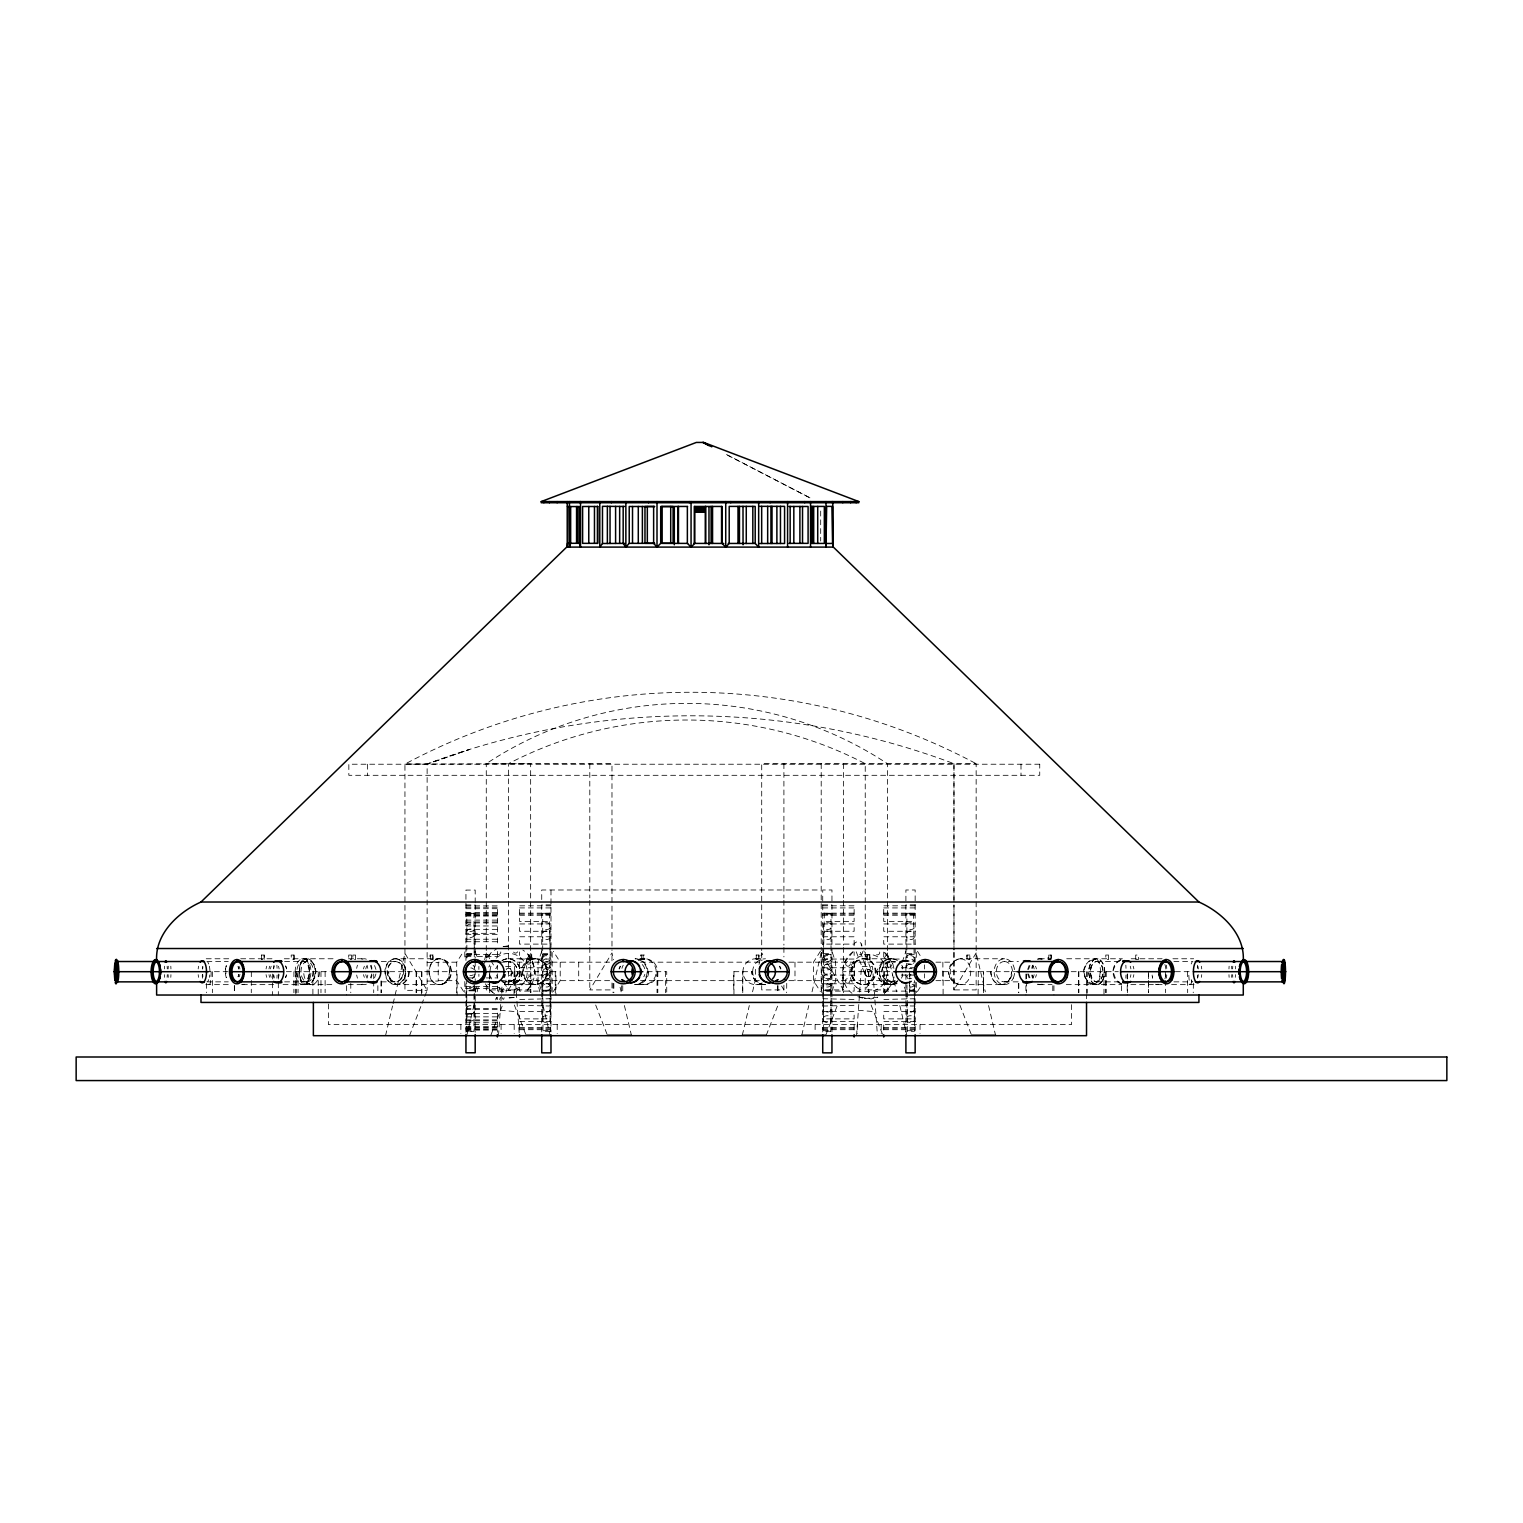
<?xml version="1.0" encoding="UTF-8"?>
<svg xmlns="http://www.w3.org/2000/svg" width="1523" height="1523" viewBox="0 0 1523 1523"><rect width="100%" height="100%" fill="white"/><g stroke="black" fill="none" stroke-linecap="round" stroke-linejoin="round"><path stroke-width="0.75" stroke-dasharray="5 3.75" d="M953.969 763.689L953.969 902.72L953.969 763.689A745.908 745.908 0 0 0 427.125 764.032L404.947 764.108L404.947 990.331L427.125 990.331L427.125 764.108L469.56 749.43L427.125 764.032M1121.385 983.896C1110.191 980.374 1110.305 963.05 1121.385 959.49M854.06 945.745C853.622 940.243 862.037 940.757 861.961 946.03M861.39 945.916L861.18 944.032M1084.909 966.439C1081.121 974.054 1086.889 983.915 1095.361 984.639M1112.97 970.893L1116.035 963.317L1121.48 959.49M498.497 1035.697L502.095 985M856.573 1035.697L861.466 966.61L872.546 966.61L877.438 1035.697M1083.843 970.132L1086.889 963.317M495.794 999.926L496.441 997.527M512.147 973.14L510.643 968.895L506.15 969.256A3.693 3.693 0 0 1 512.109 970.76A3.693 3.693 0 0 1 508.435 975.691L512.147 973.14L505.941 992.254M385.528 1035.697L392.534 1005.961M393.086 1003.676L404.947 953.36L427.125 990.331L422.099 1003.295M466.857 1035.278L473.881 1005.542M477.118 991.816L478.184 987.247M484.657 959.795L486.275 952.941L489.778 958.767M742.291 1035.278L749.316 1005.542M752.552 991.816L755.789 978.09M759.025 964.364L761.709 952.941L764.051 956.825M801.764 1035.278L808.789 1005.542M812.026 991.816L821.202 952.941L843.38 989.912L821.202 989.912L821.202 952.941M1027.701 969.447L1029.072 965.563M238.083 976.852L238.711 974.358A10.166 6.206 -90 0 1 238.121 976.776M371.802 973.939L370.451 977.823M375.953 973.939L374.582 977.823M1028.52 969.447L1029.91 965.563M852.994 951.837C839.44 961.337 838.906 983.116 851.985 993.282M894.096 976.966L892.269 983.534L885.415 992.482M498.249 991.968L500.21 985.952M499.658 999.583L500.382 997.375M501.771 993.11L506.626 978.147M508.32 972.95L508.625 971.998M503.675 999.221L504.151 997.755M475.195 991.435L476.68 987.113M541.731 951.437L538.038 962.174L538.038 980.66L541.731 991.397M831.958 991.397L835.651 980.66L835.651 962.174L831.958 951.437M902.206 962.174L905.899 951.437M286.571 974.72L285.562 977.576L286.629 974.72A11.099 6.758 -90 0 1 285.791 977.328M409.497 1035.697L421.243 1005.447M490.825 1035.278L502.59 1005.028M766.259 1035.278L778.025 1005.028M825.733 1035.278L837.498 1005.028M483.781 963.926L491.148 952.579L496.765 948.715M495.965 998.974L497.012 997.375M530.461 986.162L526.044 991.34C538.704 980.622 536.857 958.805 522.865 950.085M503.789 982.126L508.473 989.912L530.651 952.941L539.827 991.816M611.979 982.963L611.979 989.912L589.801 989.912L611.979 952.941L613.598 959.795M887.414 952.941L887.414 989.912L865.235 989.912L887.414 952.941L896.59 991.816M976.148 952.941L953.969 989.912L976.148 989.912L976.148 952.941L985.324 991.816M844.599 962.403L853.013 951.856M949.533 966.324L956.33 959.909M951.094 964.097L948.391 971.693L949.743 977.081M456.71 992.71L456.71 962.193L463.639 951.304M553.287 991.549L560.217 980.66L560.217 962.174L553.287 951.285M820.402 951.285L813.472 962.174L813.472 980.66L820.402 991.549M917.455 991.549L923.243 982.468M486.808 957.834L491.225 952.656M1086.223 964.192L1088.869 961.299L1095.361 958.767M885.358 992.406L888.632 989.284M540.665 982.906C549.099 978.299 549.099 965.087 540.665 960.499M541.388 982.906C549.822 978.337 549.822 965.049 541.388 960.499M857.963 960.499C849.529 965.049 849.529 978.356 857.963 982.906M857.316 960.499C848.863 965.03 848.863 978.356 857.316 982.906M1089.021 961.299L1095.513 958.767A12.946 4.95 -90 0 1 1099.796 978.166A12.946 4.95 -90 0 1 1091.21 978.166A12.946 4.95 -90 0 1 1095.513 958.767M953.779 961.127L958.043 959.204M442.165 984.201C454.425 981.288 454.425 962.098 442.165 959.204M441.784 984.201C454.044 981.288 454.044 962.098 441.784 959.204A12.946 10.261 -90 0 0 429.239 975.044A12.946 10.261 -90 0 0 446.391 980.85A12.946 10.261 -90 0 0 441.784 959.204M550.127 913.99L542.74 913.99M542.74 953.665L550.127 953.665M830.968 913.99L823.581 913.99M914.295 913.99L906.908 913.99M823.581 953.665L830.968 953.665M830.968 954.35L823.581 954.35L824.362 913.134L830.968 913.305L831.044 962.231A3.846 3.065 0 0 1 823.638 962.231M906.908 953.665L914.295 953.665M914.295 954.35L906.908 954.35M304.314 984.639C319.297 983.706 319.792 959.699 304.524 958.767M304.524 984.639C319.811 983.687 319.316 959.718 304.314 958.767M542.969 990.255L550.355 990.255M550.355 990.845L542.969 990.845M542.969 1030.709L550.355 1030.709M823.353 990.255L830.739 990.255M830.739 990.845L823.353 990.845M914.523 990.845L907.118 990.845M823.353 1030.709L830.739 1030.709M907.118 1030.709L914.523 1030.709M474.205 913.61L466.799 913.61M466.799 953.722L474.205 953.722M473.977 990.826L466.571 990.826M466.571 1031.09L473.977 1031.09M503.199 946.468L509.996 945.935L503.218 946.544M486.275 950.561L486.275 763.689L611.979 763.689L611.979 950.561M976.148 950.561L976.148 763.689L761.709 763.689L761.709 950.561M817.166 889.984L541.731 889.984L541.731 900.893M465.943 904.948L475.195 904.948L475.195 958.005M550.983 904.871L541.731 904.871L541.731 1031.947M822.725 904.871L831.958 904.871L831.958 1031.947M915.152 904.871L905.899 904.871L905.899 1031.947M465.943 905.861L497.374 905.861L497.374 933.332L465.943 933.332M550.983 905.804L519.552 905.804L519.552 921.434L550.983 921.434M822.725 905.804L854.136 905.804L854.136 921.434L822.725 921.434M915.152 905.804L883.721 905.804L883.721 921.434L915.152 921.434M465.943 907.232L497.374 907.232M519.552 907.917L550.983 907.917M822.725 907.917L854.136 907.917M883.721 907.917L915.152 907.917M465.943 908.698L497.374 908.698M465.943 912.734L497.374 912.734M465.943 913.229L497.374 913.229M519.552 913.153L550.983 913.153M822.725 913.153L854.136 913.153M883.721 913.153L915.152 913.153M519.552 914.105L550.983 914.105M822.725 914.105L854.136 914.105M883.721 914.105L915.152 914.105M465.943 914.276L475.195 914.276M465.943 914.6L497.374 914.6M519.552 915.247L550.983 915.247M822.725 915.247L854.136 915.247M883.721 915.247L915.152 915.247M465.943 915.551L497.374 915.551M465.943 916.065L497.374 916.065M465.943 920.101L497.374 920.101M465.943 921.986L497.374 921.986M465.943 922.919L497.374 922.919M550.983 923.947L519.552 923.947L519.552 931.276L550.983 931.276M822.725 923.947L854.136 923.947L854.136 931.276L822.725 931.276M915.152 923.947L883.721 923.947L883.721 931.276L915.152 931.276M465.943 925.965L497.374 925.965M465.943 929.354L497.374 929.354M465.943 934.361L497.374 934.361L497.374 946.259M550.983 936.778L519.552 936.778L519.552 944.108L550.983 944.108M822.725 936.778L854.136 936.778L854.136 944.108L822.725 944.108M915.152 936.778L883.721 936.778L883.721 944.108L915.152 944.108M465.943 939.234L497.374 939.234M465.943 941.728L497.374 941.728M465.943 954.426L497.374 954.426M261.404 955.054L264.202 955.054L264.202 959.452L261.404 959.452M756.055 955.054L759.006 955.054L759.006 959.452L756.055 959.452M1108.63 955.054L1105.755 955.054L1105.888 959.452L1108.63 959.452L1108.516 955.054M465.943 956.368L472.872 956.368M477.403 956.368L497.374 956.368M206.233 958.767L229.25 958.767M240.71 958.767L275.111 958.767M284.287 958.767L335.212 958.767M348.539 958.767L364.321 958.767M395.142 958.767A12.946 10.261 -90 0 1 404.033 978.166A12.946 10.261 -90 0 1 386.271 978.166A12.946 10.261 -90 0 1 395.142 958.767L439.519 958.767A12.946 10.261 -90 0 1 448.409 978.166A12.946 10.261 -90 0 1 430.628 978.166A12.946 10.261 -90 0 1 439.519 958.767M508.016 958.767L535.392 958.767M644.743 958.767L635.091 958.767A12.946 12.831 -90 0 1 647.903 971.693A12.946 12.831 -90 0 1 635.091 984.639L644.743 984.639M755.732 958.767L763.575 958.767M863.274 958.767L891.431 958.767M960.499 958.767A12.946 10.261 -90 0 1 969.389 978.166A12.946 10.261 -90 0 1 951.608 978.166A12.946 10.261 -90 0 1 960.499 958.767L1004.59 958.767M1039.333 958.767L1051.27 958.767M1066.709 958.767L1122.394 958.767M1131.17 958.767L1162.106 958.767M1172.938 958.767L1193.67 958.767M550.983 959.052L519.552 959.052L519.552 951.97M822.725 959.052L854.136 959.052L854.136 951.97M899.255 959.052L883.721 959.052L883.721 951.97M1051.003 959.452L1048.091 959.452L1048.091 955.054L1051.555 955.054L1051.555 958.767M1135.682 959.452L1138.5 959.452L1138.5 955.054L1135.682 955.054L1135.758 959.452M206.881 961.527L228.26 961.527M284.611 961.527L307.189 961.527A10.166 6.206 -90 0 1 312.577 976.776A10.166 6.206 -90 0 1 301.821 976.776A10.166 6.206 -90 0 1 307.189 961.527M381.264 961.527L395.618 961.527A10.166 8.072 -90 0 1 402.605 976.776A10.166 8.072 -90 0 1 388.651 976.776A10.166 8.072 -90 0 1 395.618 961.527M503.39 961.527L508.149 961.527M891.107 961.527L895.581 961.527M1004.38 961.527A10.166 8.072 -90 0 1 1011.367 976.776A10.166 8.072 -90 0 1 997.394 976.776A10.166 8.072 -90 0 1 1004.38 961.527L1018.449 961.527M1096.693 961.527L1120.376 961.527M1173.89 961.527L1192.871 961.527M456.71 962.193L438.224 962.193L438.224 981.079L427.125 981.079M499.601 962.174L611.979 962.174L611.979 952.941M640.498 962.174L760.472 962.174M788.914 962.174L895.277 962.174M935.941 962.174L953.969 962.174M427.125 962.593L438.224 962.593M505.617 966.61L514.488 966.61L519.381 1035.697M519.552 967.752L550.983 967.752M822.725 967.752L854.136 967.752M883.721 967.752L892.592 967.752M901.464 967.752L915.152 967.752M205.643 971.693L227.708 971.693M286.381 971.693L330.148 971.693M380.959 971.693L457.109 971.693L457.109 995.033M507.349 971.693L555.933 971.693L555.933 995.033M647.161 971.693L666.731 971.693L666.731 995.033M755.732 984.639L765.479 984.639A12.946 12.831 -90 0 1 752.648 971.693L733.743 971.693L733.743 992.71M898.57 971.693L842.809 971.693L842.809 995.033M942.908 971.693L1018.811 971.693M1071.202 971.693L1118.301 971.693M1175.375 971.693L1194.337 971.693M519.552 975.082L550.983 975.082M822.725 975.082L854.136 975.082M883.721 975.082L892.592 975.082M901.464 975.082L915.152 975.082M468.265 977.918L475.195 977.918M486.275 977.918L497.374 977.918M438.224 980.66L456.71 980.66L463.639 991.53M499.601 980.66L611.979 980.66M640.498 980.66L760.472 980.66M788.914 980.66L895.277 980.66M935.941 980.66L953.969 980.66M206.881 981.859L228.26 981.859M284.611 981.859L307.189 981.859M381.264 981.859L395.618 981.859M503.39 981.859L508.149 981.859M891.107 981.859L895.581 981.859M1004.38 981.859L1018.449 981.859M1096.693 981.859L1120.376 981.859M1173.89 981.859L1192.871 981.859M550.983 983.782L519.552 983.782L519.552 991.111L550.983 991.111M822.725 983.782L854.136 983.782L854.136 991.111L822.725 991.111M883.721 983.782L897.028 983.782M205.776 984.639L230.677 984.639M242.404 984.639L273.702 984.639M283.05 984.639L334.946 984.639M348.272 984.639L364.321 984.639M395.142 984.639L439.519 984.639M508.016 984.639L535.392 984.639M863.274 984.639L891.431 984.639M960.499 984.639L1004.59 984.639M1039.333 984.639L1052.05 984.639M1066.29 984.639L1121.518 984.639M1130.866 984.639L1162.201 984.639M1171.587 984.639L1194.146 984.639M465.943 986.466L497.374 986.466M465.943 988.408L497.374 988.408M530.651 989.912L486.275 989.912L486.275 985.286M783.907 985.191L783.907 989.912L761.709 989.912L761.709 985.286M883.721 991.111L915.152 991.111M550.983 998.726L519.552 999.45M822.725 998.726L854.136 999.45M915.152 998.726L883.721 999.45M550.983 1006.056L519.552 1005.313M822.725 1006.056L854.136 1005.313M915.152 1006.056L883.721 1005.313M465.943 1008.473L497.374 1008.473L497.374 1005.104M465.943 1009.502L497.374 1009.502L497.374 1032.232M550.983 1011.558L519.552 1011.558L519.552 1018.887L550.983 1018.887M822.725 1011.558L854.136 1011.558L854.136 1018.887L822.725 1018.887M915.152 1011.558L883.721 1011.558L883.721 1018.887L915.152 1018.887M465.943 1013.48L497.374 1013.48M465.943 1016.869L497.374 1016.869M465.943 1019.915L497.374 1019.915M465.943 1020.848L497.374 1020.848M550.983 1021.4L519.552 1021.4L519.552 1031.947M822.725 1021.4L854.136 1021.4L854.136 1031.947M915.152 1021.4L883.721 1021.4L883.721 1031.947M465.943 1022.733L497.374 1022.733M465.943 1026.769L497.374 1026.769M465.943 1027.283L497.374 1027.283M519.552 1027.587L550.983 1027.587M822.725 1027.587L854.136 1027.587M883.721 1027.587L915.152 1027.587M465.943 1028.234L497.374 1028.234M465.943 1028.558L475.195 1028.558M519.552 1028.729L550.983 1028.729M822.725 1028.729L854.136 1028.729M883.721 1028.729L915.152 1028.729M465.943 1029.605L497.374 1029.605M519.552 1029.7L550.983 1029.7M822.725 1029.7L854.136 1029.7M883.721 1029.7L915.152 1029.7M465.943 1030.1L497.374 1030.1M864.36 998.65L877.743 997.222L871.156 998.917L857.792 996.823M858.363 1010.282L875.744 1011.805M500.306 1010.282L517.687 1011.805M473.977 990.502L466.571 990.502L466.571 1031.414L473.977 1031.414L474.091 981.269M466.799 954.14L474.205 954.14L473.881 913.115L466.799 913.172L466.876 958.024M914.523 990.255L907.118 990.255L907.441 1031.357L914.523 1031.28L914.39 980.545M1095.513 984.639C1089.135 983.915 1083.729 978.185 1083.9 971.693M857.868 996.689L864.36 998.612M542.74 954.35L550.127 954.35L549.346 913.134L542.74 913.305L542.664 982.221A3.846 3.808 0 0 0 550.07 982.221L550.05 924.423A3.846 2.38 0 0 0 546.357 922.71A3.846 2.38 0 0 0 542.664 924.423M956.12 983.496L958.043 984.201M727.747 455.339L810.921 498.364M726.528 454.482L810.826 498.288M1121.48 983.896L1116.035 980.07L1113.027 971.693M953.779 982.259L956.33 983.496M485.361 983.858L489.226 989.474L494.48 993.777M489.226 989.474L492.671 992.425M950.885 979.308L953.988 982.259M884.787 952.617L892.745 963.545M884.692 952.732L889.356 957.643M951.989 980.336L949.533 977.081M527.929 954.616L534.078 966.591L534.573 973.349M502.247 997.66L503.104 999.355M917.455 951.285L920.92 956.73M781.566 986.009L783.907 989.912M490.958 960.708L495.622 968.495M871.822 971.617C858.306 961.603 868.529 988.122 871.822 971.617L863.846 950.904M1029.91 977.823L1028.52 973.939M374.582 965.563L375.953 969.447M370.451 965.563L371.802 969.447M1029.072 977.823L1027.701 973.939M959.852 1005.028L971.598 1035.278M871.118 1005.028L882.883 1035.278M595.683 1005.028L607.449 1035.278M514.336 1005.028L526.101 1035.278M860.381 952.237L868.377 972.95M856.25 951.78L864.931 974.282M285.601 965.829L286.629 968.666M475.195 951.532L478.146 960.061M904.434 987.094L905.899 991.397M238.083 966.553L238.711 969.028A10.166 6.206 -90 0 0 238.121 966.61M892.725 963.545L894.325 970.17M988.56 1005.542L995.566 1035.278M899.826 1005.542L906.851 1035.278M620.07 987.247L621.156 991.816M624.392 1005.542L631.417 1035.278M543.064 1005.542L550.07 1035.278M948.601 971.693L948.886 974.473M1193.404 983.363L1193.232 992.71M1187.54 971.693L1187.673 992.71M1165.342 971.693L1165.476 992.71M1148.494 971.693L1148.494 992.71L1148.437 974.035M1127.439 974.035L1127.439 978.699M1127.439 981.04L1127.439 992.71M1127.21 974.035L1127.21 983.363M1127.21 985.705L1127.21 995.033M1121.575 985.705L1121.651 992.71M1106.155 971.693L1106.155 992.71M1105.717 971.693L1105.717 992.71M1103.985 971.693L1103.985 995.033M1087.022 971.693L1087.022 992.71M1086.908 971.693L1086.908 995.033M1086.527 995.033L1086.527 998.726M1078.836 971.693L1078.836 992.71M1078.665 971.693L1078.665 992.71M1071.545 1004.647L1071.545 1024.617L328.378 1024.617L328.378 1002.439M1053.935 985.705L1053.935 995.033M1052.793 985.705L1052.793 992.71M1050.851 955.054L1050.851 959.452M1048.795 955.054L1048.795 959.452M1026.445 974.035L1026.445 978.699M1026.445 981.04L1026.445 992.71M1025.893 974.035L1025.893 983.363M1025.893 985.705L1025.893 995.033M1021 764.222L1021 775.302M1018.811 983.363L1018.811 992.71M1018.601 983.363L1018.601 992.71M978.299 971.693L978.09 995.033M967.067 955.054L967.067 959.452M943.099 971.693L943.099 995.033M942.87 962.174L942.87 980.66M924.385 964.878L924.385 969.028M924.385 973.806L924.385 977.956M920.025 1024.617L920.025 1033.489M916.294 952.408L916.294 960.442M916.294 982.392L916.294 992.615M915.152 962.06L915.152 889.984L905.899 889.984L905.899 900.893M915.152 981.992L915.152 1031.947M914.219 962.231L913.514 913.134L906.908 913.305L906.832 957.815A3.846 3.065 0 0 1 914.219 957.815M909.821 974.035L909.821 983.363M909.821 985.705L909.821 992.71M909.421 971.693L909.421 978.699M909.421 981.04L909.421 992.71M907.004 984.905L906.832 1020.829A3.846 2.361 0 0 0 910.526 1022.523A3.846 2.361 0 0 0 914.219 1020.829L914.219 985.286A3.846 2.361 0 0 0 913.438 984.41M906.623 963.317L906.623 967.162A3.846 3.827 0 0 0 908.013 969.161M902.206 966.8L902.206 969.028M902.206 973.806L902.206 976.034M887.414 950.561L887.414 763.689A363.673 363.673 0 0 0 486.275 763.689M884.463 971.693L884.463 995.033M883.721 962.174L883.74 992.71M881.17 1024.617L881.17 1033.489M869.557 955.054L869.557 959.452M868.795 971.693L868.795 992.71M868.491 971.693L868.491 992.71M867.425 955.054L867.425 959.452M865.235 902.72L865.235 763.689A386.157 386.157 0 0 0 508.473 763.689L508.473 989.912M865.235 905.081L865.235 949.838M865.235 952.199L865.235 989.912M857.278 1024.617L857.278 1033.489M854.46 962.174L854.46 980.66M854.136 962.174L854.136 980.66M843.38 763.689L843.38 897.999M843.38 900.36L843.38 945.136M843.38 947.496L843.437 992.71M831.958 900.893L831.958 889.984L822.725 889.984L822.725 1031.947M821.563 952.408L821.563 992.615M821.202 763.689L821.202 950.561M820.688 511.062L820.688 541.084M815.11 1024.617L815.11 1031.261M794.987 962.174L794.987 980.66M786.744 983.363L786.63 992.71M783.907 763.689L783.907 897.999M783.907 900.36L783.907 945.136M783.907 947.496L783.907 956.92M777.929 985.705L777.929 992.71M777.701 985.705L777.701 992.71M761.709 952.941L761.709 959.871M758.797 955.054L758.797 959.452M756.265 955.054L756.265 959.452M733.953 971.693L733.953 995.033M665.38 971.693L665.38 992.71M657.803 971.693L657.803 992.71M657.041 971.693L657.041 992.71M643.144 955.054L643.144 959.452M641.659 955.054L641.659 959.452M622.755 985.705L622.755 992.71M621.365 985.705L621.365 992.71M613.845 983.363L613.845 992.71M613.027 983.363L613.027 992.71M589.801 763.689L589.801 897.999M589.801 900.36L589.801 945.136M589.801 947.496L589.801 989.912M578.702 962.174L578.702 980.66M557.19 1024.617L557.19 1033.489M555.267 971.693L555.267 992.71M552.145 952.408L552.145 992.615M550.983 889.984L550.983 1031.947M531.337 955.054L531.337 959.452M530.785 971.693L530.785 992.71L530.651 952.941M530.651 950.561L530.651 763.689L404.947 764.108A605.183 605.183 0 0 1 976.148 763.689M529.204 955.054L529.204 959.452M519.552 962.174L519.552 980.66M514.85 971.693L514.85 992.71M514.051 971.693L514.051 995.033M514.184 1024.617L514.184 1033.489M501.086 1024.617L501.086 1033.489M497.374 951.437L497.374 957.796M497.374 966.439L497.374 969.428M497.374 973.806L497.374 976.605M497.374 985.971L497.374 992.273M497.374 997.546L497.374 999.602M489.702 971.693L489.702 978.699M489.702 981.04L489.702 992.71M489.454 974.035L489.454 983.363M489.454 985.705L489.454 992.71M486.275 952.941L486.275 959.871M478.888 966.439L478.888 969.428M478.888 974.206L478.888 976.395M475.195 902.815L475.195 890.079L465.943 890.079L465.943 960.423M475.195 961.26L475.195 1032.232M474.262 956.768L474.262 925.984A3.846 2.513 0 0 0 470.569 924.175A3.846 2.513 0 0 0 466.876 925.984M474.472 966.039L474.472 969.732M474.262 974.035L474.262 977.728M474.262 984.639L474.262 1019.211A3.846 2.494 0 0 1 470.569 1021A3.846 2.494 0 0 1 466.876 1019.211L466.704 981.269M465.943 983.706L465.943 1032.232M464.801 951.932L464.801 959.585M464.801 981.516L464.801 992.349M460.879 1024.617L460.879 1033.489M432.741 955.054L432.741 959.452M430.4 955.054L430.4 959.452M421.909 971.693L421.909 992.71M421.566 971.693L421.566 995.033M416.598 971.693L416.598 992.71M416.103 971.693L416.103 992.71M381.397 981.04L381.397 992.71M380.959 981.04L380.959 992.71M377.856 985.705L377.856 995.033M373.706 974.035L373.706 978.699M373.706 981.04L373.706 992.71M367.576 764.222L367.576 775.302M350.785 983.363L350.785 992.71M346.635 985.705L346.635 995.033M325.122 971.693L325.122 992.71M320.972 971.693L320.972 992.71M318.231 971.788L318.231 995.033M312.9 971.693L312.9 995.033M298.051 971.693L298.051 992.71M296.128 971.693L296.128 992.71M295.843 971.693L295.843 995.033M293.939 955.054L293.939 959.452M293.901 971.693L293.901 992.71M278.328 974.035L278.328 995.033M272.541 974.035L272.541 995.033M264.145 955.054L264.145 959.452M261.442 955.054L261.442 959.452M251.333 971.693L251.276 992.71M234.523 985.705L234.523 992.71M234.352 985.705L234.352 992.71M212.363 971.693L212.363 992.71M206.5 983.363L206.576 992.71M619.023 968.914A11.099 11.004 -90 0 1 620.128 966.229M364.397 977.328A11.099 8.795 -90 0 1 363.521 974.644M363.521 968.914A11.099 8.795 -90 0 1 364.397 966.229M198.599 977.328A11.099 4.245 -90 0 1 198.18 974.644M198.18 968.914A11.099 4.245 -90 0 1 198.599 966.229M167.13 966.229A11.099 1.447 -90 0 1 167.283 968.914M167.283 974.644A11.099 1.447 -90 0 1 167.13 977.328M164.617 977.328A11.099 1.447 -90 0 1 164.484 974.644M164.484 968.914A11.099 1.447 -90 0 1 164.617 966.229M278.442 966.229A11.099 6.758 -90 0 1 279.109 968.914M279.109 974.644A11.099 6.758 -90 0 1 278.442 977.328M266.734 977.328A11.099 6.758 -90 0 1 266.068 974.644M266.068 968.914A11.099 6.758 -90 0 1 266.734 966.229M779.795 966.229A11.099 11.004 -90 0 1 780.899 968.914M1035.507 966.229A11.099 8.795 -90 0 1 1036.382 968.914M1036.382 974.644A11.099 8.795 -90 0 1 1035.507 977.328M1133.169 966.229A11.099 6.758 -90 0 1 1133.854 968.914M1133.854 974.644A11.099 6.758 -90 0 1 1133.169 977.328M1201.304 966.229A11.099 4.245 -90 0 1 1201.742 968.914M1201.742 974.644A11.099 4.245 -90 0 1 1201.304 977.328M1235.286 966.229A11.099 1.447 -90 0 1 1235.439 968.914M1235.439 974.644A11.099 1.447 -90 0 1 1235.286 977.328M1232.773 977.328A11.099 1.447 -90 0 1 1232.64 974.644M1232.64 968.914A11.099 1.447 -90 0 1 1232.773 966.229M271.17 977.328A11.099 6.758 -90 0 1 270.504 974.644M270.504 968.914A11.099 6.758 -90 0 1 271.17 966.229M207.813 962.174A11.099 4.245 -90 0 1 208.689 963.945M209.374 966.229A11.099 4.245 -90 0 1 209.374 977.328M208.689 979.632A11.099 4.245 -90 0 1 207.813 981.383M269.666 977.328A11.099 6.758 -90 0 1 269 974.644M269 968.914A11.099 6.758 -90 0 1 269.666 966.229M366.662 977.328A11.099 8.795 -90 0 1 365.767 974.644M365.767 968.914A11.099 8.795 -90 0 1 366.662 966.229M619.499 968.914A11.099 11.004 -90 0 1 620.603 966.229M779.3 966.229A11.099 11.004 -90 0 1 780.404 968.914M1033.26 966.229A11.099 8.795 -90 0 1 1034.136 968.914M1034.136 974.644A11.099 8.795 -90 0 1 1033.26 977.328M1130.237 966.229A11.099 6.758 -90 0 1 1130.904 968.914M1130.904 974.644A11.099 6.758 -90 0 1 1130.237 977.328M1197.897 966.229A11.099 4.245 -90 0 1 1198.315 968.914M1198.315 974.644A11.099 4.245 -90 0 1 1197.897 977.328M1192.09 981.383A11.099 4.245 -90 0 1 1191.214 979.632M1191.214 963.945A11.099 4.245 -90 0 1 1192.09 962.174M1231.612 966.229A11.099 1.447 -90 0 1 1231.764 968.914M1231.764 974.644A11.099 1.447 -90 0 1 1231.612 977.328M1229.118 977.328A11.099 1.447 -90 0 1 1228.966 974.644M1228.966 968.914A11.099 1.447 -90 0 1 1229.118 966.229M285.791 966.229A11.099 6.758 -90 0 1 286.476 968.914M274.102 977.328A11.099 6.758 -90 0 1 273.436 974.644M273.436 968.914A11.099 6.758 -90 0 1 274.102 966.229M170.804 966.229A11.099 1.447 -90 0 1 170.938 968.914M170.938 974.644A11.099 1.447 -90 0 1 170.804 977.328M168.292 977.328A11.099 1.447 -90 0 1 168.139 974.644M168.139 968.914A11.099 1.447 -90 0 1 168.292 966.229M502.171 960.499A12.946 11.975 -90 0 1 520.143 971.693A12.946 11.975 -90 0 1 502.171 982.906M497.774 978.166A12.946 11.975 -90 0 1 496.574 975.044M522.237 971.693A12.946 11.975 -90 0 1 514.831 983.649A12.946 11.975 -90 0 1 501.771 980.85M505.712 961.889A10.166 9.405 -90 0 1 517.553 971.693A10.166 9.405 -90 0 1 505.712 981.516M409.268 971.693A12.946 10.261 -90 0 1 399.007 984.639A12.946 10.261 -90 0 1 388.727 971.693M371.155 965.22A12.946 7.901 -90 0 1 371.936 968.342M371.936 975.044A12.946 7.901 -90 0 1 371.155 978.166M366.358 984.201A12.946 7.901 -90 0 1 362.265 984.201A12.946 7.901 -90 0 1 358.133 984.201M357.486 978.166A12.946 7.901 -90 0 1 356.687 975.044M356.687 968.342A12.946 7.901 -90 0 1 357.486 965.22M366.358 959.204A12.946 7.901 -90 0 0 362.265 959.204A12.946 7.901 -90 0 0 358.133 959.204M319.487 971.693A12.946 7.901 -90 0 1 311.587 984.639A12.946 7.901 -90 0 1 303.686 971.693M244.118 984.201A12.946 4.95 -90 0 1 241.567 984.201M276.9 965.22A12.946 1.694 -90 0 1 277.072 968.342M277.072 975.044A12.946 1.694 -90 0 1 276.9 978.166M273.988 978.166A12.946 1.694 -90 0 1 273.816 975.044M273.816 968.342A12.946 1.694 -90 0 1 273.988 965.22M211.145 971.693A12.946 1.713 -90 0 1 210.079 983.649A12.946 1.713 -90 0 1 208.213 980.85M202.445 978.166A12.946 1.713 -90 0 1 202.273 975.044M239.282 966.61A10.166 6.206 -90 0 1 239.911 969.066M239.911 974.32A10.166 6.206 -90 0 1 239.282 976.776M367.005 965.22A12.946 7.901 -90 0 1 367.785 968.342M367.785 975.044A12.946 7.901 -90 0 1 367.005 978.166M408.792 971.693A12.946 10.261 -90 0 1 398.531 984.639A12.946 10.261 -90 0 1 388.289 971.693M502 960.499A12.946 12.032 -90 0 1 520.028 971.693A12.946 12.032 -90 0 1 502 982.906M496.384 968.342A12.946 12.032 -90 0 1 497.602 965.22M522.084 971.693A12.946 12.032 -90 0 1 501.562 980.85M505.56 961.889A10.166 9.443 -90 0 1 517.458 971.693A10.166 9.443 -90 0 1 505.56 981.516M640.041 959.204A12.946 12.831 -90 0 1 656.204 971.693A12.946 12.831 -90 0 1 640.041 984.201M637.661 959.204A12.946 12.831 -90 0 1 634.33 984.639M621.936 968.342A12.946 12.831 -90 0 1 623.212 965.22M762.128 982.906A12.946 12.831 -90 0 1 742.9 971.693A12.946 12.831 -90 0 1 762.128 960.499M764.755 984.639A12.946 12.831 -90 0 1 751.924 971.693M752.648 971.693A12.946 12.831 -90 0 1 765.479 958.767M755.655 974.32A10.166 10.071 -90 0 1 755.655 969.066M897.066 982.906A12.946 11.937 -90 0 1 879.152 971.693A12.946 11.937 -90 0 1 897.066 960.499M902.625 975.044A12.946 11.937 -90 0 1 901.445 978.166M897.39 980.85A12.946 11.937 -90 0 1 884.387 983.649A12.946 11.937 -90 0 1 877.02 971.693M893.525 981.516A10.166 9.385 -90 0 1 881.722 971.693A10.166 9.385 -90 0 1 893.525 961.889M990.94 971.693A12.946 10.261 -90 0 0 1001.22 984.639A12.946 10.261 -90 0 0 1011.481 971.693A12.946 10.261 -90 0 1 1001.011 984.639A12.946 10.261 -90 0 1 990.75 971.693M1037.315 959.204A12.946 7.843 -90 0 1 1041.37 959.204M1041.37 984.201A12.946 7.843 -90 0 1 1037.315 984.201M1032.556 978.166A12.946 7.843 -90 0 1 1031.775 975.044M1031.775 968.342A12.946 7.843 -90 0 1 1032.556 965.22M1100.12 971.693A12.946 7.843 -90 0 1 1092.277 984.639A12.946 7.843 -90 0 1 1084.433 971.693M1155.614 984.201A12.946 4.931 -90 0 0 1158.165 984.201A12.946 4.95 -90 0 1 1155.71 984.201M1166.294 965.22A12.946 4.931 -90 0 1 1166.789 968.342M1166.789 975.044A12.946 4.931 -90 0 1 1166.294 978.166M1164.867 964.516A10.166 3.884 -90 0 1 1165.876 969.066M1165.876 974.32A10.166 3.884 -90 0 1 1164.867 978.889M1125.84 965.22A12.946 1.618 -90 0 1 1125.992 968.342M1125.992 975.044A12.946 1.618 -90 0 1 1125.84 978.166M1191.69 980.85A12.946 1.713 -90 0 1 1189.825 983.649A12.946 1.713 -90 0 1 1188.759 971.693M1197.459 965.22A12.946 1.713 -90 0 1 1197.63 968.342M1197.63 975.044A12.946 1.713 -90 0 1 1197.459 978.166M1042.265 984.201A12.946 8.015 -90 0 1 1038.115 984.201M1033.241 978.166A12.946 8.015 -90 0 1 1032.442 975.044M1032.442 968.342A12.946 8.015 -90 0 1 1033.241 965.22M1038.115 959.204A12.946 8.015 -90 0 1 1042.265 959.204M894.515 984.201A12.946 11.956 -90 0 1 879.571 970.018A12.946 11.956 -90 0 1 897.409 960.499M901.787 965.22A12.946 11.956 -90 0 1 902.987 968.342M897.77 980.85A12.946 11.956 -90 0 1 884.73 983.649A12.946 11.956 -90 0 1 877.343 971.693M893.849 981.516A10.166 9.405 -90 0 1 882.026 971.693A10.166 9.405 -90 0 1 893.849 961.889M764.641 984.639A12.946 12.831 -90 0 1 751.81 971.693M638.327 960.499A12.946 12.831 -90 0 1 657.46 970.018A12.946 12.831 -90 0 1 641.43 984.201M648.646 971.693A12.946 12.831 -90 0 1 635.833 984.639M642.211 964.516A10.166 10.071 -90 0 1 644.819 969.066M644.819 974.32A10.166 10.071 -90 0 1 643.81 976.776M857.754 991.663A2.304 2.304 0 0 1 861.009 991.759M862.589 951.589A2.304 2.304 0 0 1 860.59 954.426A2.304 2.304 0 0 1 858.039 952.084M879.666 952.008A2.304 2.304 0 0 1 877.362 954.864A2.304 2.304 0 0 1 875.211 951.894M875.306 991.74A2.304 2.304 0 0 1 877.61 991.778M823.638 1017.421A3.846 2.361 0 0 1 827.332 1015.727A3.846 2.361 0 0 1 831.044 1017.421M831.044 988.694A3.846 2.361 0 0 1 827.332 990.388A3.846 2.361 0 0 1 823.638 988.694M823.467 1005.58A3.846 3.027 0 0 1 823.791 1004.971M830.549 1004.971A3.846 3.027 0 0 1 830.873 1005.58M830.873 1009.939A3.846 3.027 0 0 1 823.467 1009.939M830.873 984.905A3.846 3.027 0 0 1 823.467 984.905M831.044 959.814A3.846 2.38 0 0 1 827.332 961.527A3.846 2.38 0 0 1 823.638 959.814M823.638 956.368A3.846 2.38 0 0 1 827.332 954.654A3.846 2.38 0 0 1 831.044 956.368M831.044 924.423A3.846 2.38 0 0 0 827.332 922.71A3.846 2.38 0 0 0 823.638 924.423L823.638 982.221A3.846 3.808 0 0 0 831.044 982.221L831.044 971.274A3.846 3.808 0 0 0 823.638 971.274M831.044 927.85A3.846 2.38 0 0 1 827.332 929.563A3.846 2.38 0 0 1 823.638 927.85M823.638 957.815A3.846 3.065 0 0 1 831.044 957.815M831.044 937.521A3.846 3.065 0 0 1 823.638 937.521M823.638 933.123A3.846 3.065 0 0 1 831.044 933.123M823.638 976.738A3.846 3.808 0 0 1 831.044 976.738M831.044 976.776A3.846 3.808 0 0 1 823.638 976.776M823.848 961.66A3.846 3.827 0 0 1 831.234 961.66L831.234 972.131A3.846 3.827 0 0 1 823.848 972.131M831.234 967.162A3.846 3.827 0 0 1 823.848 967.162M823.848 966.61A3.846 3.827 0 0 1 831.234 966.61M906.832 1017.421A3.846 2.361 0 0 1 910.526 1015.727A3.846 2.361 0 0 1 914.219 1017.421M914.219 988.694A3.846 2.361 0 0 1 910.526 990.388A3.846 2.361 0 0 1 906.832 988.694M907.004 1005.58A3.846 3.027 0 0 1 907.308 1004.971M914.086 1004.971A3.846 3.027 0 0 1 914.39 1005.58M914.39 1009.939A3.846 3.027 0 0 1 907.004 1009.939M914.39 984.905A3.846 3.027 0 0 1 907.784 986.047M909.098 978.623A3.846 3.027 0 0 1 911.516 978.413M906.832 956.368A3.846 2.38 0 0 1 910.526 954.654A3.846 2.38 0 0 1 914.219 956.368M914.219 959.814A3.846 2.38 0 0 1 912.125 961.299M906.832 924.423A3.846 2.38 0 0 1 910.526 922.71A3.846 2.38 0 0 1 914.219 924.423M914.219 927.85A3.846 2.38 0 0 1 910.526 929.563A3.846 2.38 0 0 1 906.832 927.85M913.914 962.841A3.846 3.065 0 0 1 913.438 963.374M912.125 964.154A3.846 3.065 0 0 1 907.613 963.374M914.219 937.521A3.846 3.065 0 0 1 906.832 937.521M906.832 933.123A3.846 3.065 0 0 1 914.219 933.123M906.832 976.738A3.846 3.808 0 0 1 908.222 974.739M914.219 982.221A3.846 3.808 0 0 1 913.914 982.982M912.848 984.22A3.846 3.808 0 0 1 912.125 984.62M908.926 968.875A3.846 3.808 0 0 1 912.125 968.875M908.222 978.756A3.846 3.808 0 0 1 906.832 976.776M911.915 959.262A3.846 3.827 0 0 1 914.009 961.66M911.135 974.777A3.846 3.827 0 0 1 909.498 974.777M906.623 966.61A3.846 3.827 0 0 1 911.915 964.211M466.876 1015.613A3.846 2.494 0 0 1 470.569 1013.823A3.846 2.494 0 0 1 474.262 1015.613M474.262 988.237A3.846 2.494 0 0 1 470.569 990.026A3.846 2.494 0 0 1 466.876 988.237M466.704 1007.75A3.846 2.932 0 0 1 474.091 1007.75M474.091 1011.957A3.846 2.932 0 0 1 466.704 1011.957M473.786 986.066A3.846 2.932 0 0 1 467.009 986.066M466.876 956.768A3.846 2.513 0 0 1 469.75 955.016A3.846 2.513 0 0 1 473.482 955.816M474.262 929.601A3.846 2.513 0 0 1 470.569 931.41A3.846 2.513 0 0 1 466.876 929.601M466.876 957.244A3.846 2.951 0 0 1 472.872 955.702M474.262 935.35A3.846 2.951 0 0 1 466.876 935.35M466.876 931.086A3.846 2.951 0 0 1 474.262 931.086M473.082 974.853A3.846 3.846 0 0 1 469.96 975.539M470.778 967.943A3.846 3.846 0 0 1 473.691 969.275M474.262 975.938A3.846 3.827 0 0 1 472.168 978.356M473.082 965.335A3.846 3.846 0 0 1 474.472 967.333M496.174 958.157A18.619 18.619 0 0 1 522.103 959.147A18.619 18.619 0 0 1 521.856 985.076A18.619 18.619 0 0 1 495.927 985.609M491.377 978.965A18.619 18.619 0 0 1 490.425 975.862M490.044 971.027A18.619 18.619 0 0 1 490.92 966.248M516.449 992.063A2.304 2.304 0 0 1 518.582 989.569A2.304 2.304 0 0 1 521.056 991.701M499.982 991.72A2.304 2.304 0 0 1 503.637 991.911M489.53 984.296A2.304 2.304 0 0 1 487.76 984.201M489.721 964.916A2.304 2.304 0 0 1 488.712 967.01M500.8 951.932A2.304 2.304 0 0 1 498.383 954.426A2.304 2.304 0 0 1 496.231 951.704M517.611 951.78A2.304 2.304 0 0 1 513.613 952.084M542.664 1017.421A3.846 2.361 0 0 1 546.357 1015.727A3.846 2.361 0 0 1 550.05 1017.421M550.05 988.694A3.846 2.361 0 0 1 546.357 990.388A3.846 2.361 0 0 1 542.664 988.694M542.835 1005.58A3.846 3.027 0 0 1 543.159 1004.971M549.917 1004.971A3.846 3.027 0 0 1 550.222 1005.58M550.222 1009.939A3.846 3.027 0 0 1 542.835 1009.939M550.222 984.905A3.846 3.027 0 0 1 542.835 984.905M550.05 959.814A3.846 2.38 0 0 1 546.357 961.527A3.846 2.38 0 0 1 542.664 959.814M542.664 956.368A3.846 2.38 0 0 1 546.357 954.654A3.846 2.38 0 0 1 550.05 956.368M550.05 927.85A3.846 2.38 0 0 1 546.357 929.563A3.846 2.38 0 0 1 542.664 927.85M542.664 957.815A3.846 3.065 0 0 1 550.05 957.815M550.05 962.231A3.846 3.065 0 0 1 542.664 962.231M550.05 937.521A3.846 3.065 0 0 1 542.664 937.521M542.664 933.123A3.846 3.065 0 0 1 550.05 933.123M542.664 976.738A3.846 3.808 0 0 1 550.07 976.738M542.664 971.274A3.846 3.808 0 0 1 550.07 971.274M550.07 976.776A3.846 3.808 0 0 1 542.664 976.776M542.455 961.66A3.846 3.827 0 0 1 549.86 961.66M549.86 967.162A3.846 3.827 0 0 1 542.455 967.162M549.86 972.131A3.846 3.827 0 0 1 542.455 972.131M542.455 966.61A3.846 3.827 0 0 1 549.86 966.61M953.969 952.199L953.969 989.912L953.969 952.199M953.969 905.081L953.969 949.838L953.969 905.081M225.556 968.59L226.299 977.709A12.146 7.406 -90 0 1 226.337 965.62L225.556 968.59M550.355 1031.28L542.969 1031.28L542.835 980.545A3.846 3.027 0 0 1 550.222 980.545L550.355 1031.28M830.739 1031.28L823.353 1031.28L823.467 980.545A3.846 3.027 0 0 1 830.873 980.545L830.739 1031.28M514.032 997.451L507.273 997.984L514.07 997.546M1039.733 764.222L348.843 764.222L348.843 775.302L1039.733 775.302L1039.733 764.222M294.11 955.054L291.198 955.054L291.35 959.452L294.11 959.452L294.11 955.054M351.451 955.054L348.71 955.054L348.71 959.452L351.451 959.452L351.451 955.054M355.601 955.054L352.86 955.054L352.86 959.452L355.601 959.452L355.601 955.054M433.141 955.054L430 955.054L430 959.452L433.141 959.452L433.141 955.054M531.965 955.054L528.576 955.054L528.576 959.452L531.965 959.452L531.965 955.054M644.419 955.054L640.402 955.054L640.402 959.452L644.419 959.452L644.419 955.054M870.166 955.054L866.815 955.054L866.815 959.452L870.166 959.452L870.166 955.054M969.827 955.054L966.877 955.054L966.877 959.452L969.827 959.452L969.827 955.054M983.611 992.71L983.611 971.693L983.42 992.71M831.044 1020.829L831.044 985.286A3.846 2.361 0 0 0 827.332 983.591A3.846 2.361 0 0 0 823.638 985.286L823.638 1020.829A3.846 2.361 0 0 0 827.332 1022.523A3.846 2.361 0 0 0 831.044 1020.829M742.767 992.71L742.767 971.693L742.653 992.71M550.05 1020.829L550.05 985.286A3.846 2.361 0 0 0 546.357 983.591A3.846 2.361 0 0 0 542.664 985.286L542.664 1020.829A3.846 2.361 0 0 0 546.357 1022.523A3.846 2.361 0 0 0 550.05 1020.829M543.863 980.85A12.946 11.975 -90 0 0 538.495 959.204A12.946 11.975 -90 0 0 523.817 975.044A12.946 11.975 -90 0 0 543.863 980.85M404.509 978.166A12.946 10.261 -90 0 0 395.618 958.767A12.946 10.261 -90 0 0 386.728 978.166A12.946 10.261 -90 0 0 404.509 978.166M314.043 978.166A12.946 7.901 -90 0 0 307.189 958.767A12.946 7.901 -90 0 0 300.355 978.166A12.946 7.901 -90 0 0 314.043 978.166M307.97 980.85A12.946 4.893 -90 0 0 305.78 959.204A12.946 4.893 -90 0 0 299.784 975.044A12.946 4.893 -90 0 0 307.97 980.85A12.946 4.95 -90 0 0 305.609 959.204A12.946 4.95 -90 0 0 299.536 975.044A12.946 4.95 -90 0 0 307.817 980.85M202.635 974.32A10.166 1.352 -90 0 0 202.768 976.776A10.166 1.333 -90 0 1 202.692 974.32M202.768 966.61A10.166 1.352 -90 0 0 202.635 969.066A10.166 1.333 -90 0 1 202.826 966.61M309.892 978.166A12.946 7.901 -90 0 0 303.058 958.767A12.946 7.901 -90 0 0 296.204 978.166A12.946 7.901 -90 0 0 309.892 978.166M307.437 978.889A10.166 6.206 -90 0 0 304.657 961.889A10.166 6.206 -90 0 0 297.061 974.32A10.166 6.206 -90 0 0 307.437 978.889M400.835 978.889A10.166 8.053 -90 0 0 397.236 961.889A10.166 8.053 -90 0 0 387.375 974.32A10.166 8.053 -90 0 0 400.835 978.889M545.082 978.166A12.946 12.032 -90 0 0 534.668 958.767A12.946 12.032 -90 0 0 524.255 978.166A12.946 12.032 -90 0 0 545.082 978.166M871.727 980.85A12.946 11.937 -90 0 0 866.359 959.204A12.946 11.937 -90 0 0 851.738 975.044A12.946 11.937 -90 0 0 871.727 980.85M1013.271 978.166A12.946 10.261 -90 0 0 1004.38 958.767A12.946 10.261 -90 0 0 995.49 978.166A12.946 10.261 -90 0 0 1013.271 978.166M1102.233 980.85A12.946 7.843 -90 0 0 1098.711 959.204A12.946 7.843 -90 0 0 1089.116 975.044A12.946 7.843 -90 0 0 1102.233 980.85M1101.053 978.889A10.166 6.168 -90 0 0 1098.292 961.889A10.166 6.168 -90 0 0 1090.735 974.32A10.166 6.168 -90 0 0 1101.053 978.889M1152.13 975.044A12.946 4.931 -90 0 0 1152.625 978.166A12.946 4.95 -90 0 1 1152.207 975.044M1102.443 980.85A12.946 8.015 -90 0 0 1098.845 959.204A12.946 8.015 -90 0 0 1089.021 975.044A12.946 8.015 -90 0 0 1102.443 980.85M1101.224 978.889A10.166 6.301 -90 0 0 1098.388 961.889A10.166 6.301 -90 0 0 1090.677 974.32A10.166 6.301 -90 0 0 1101.224 978.889M872.412 980.85A12.946 11.956 -90 0 0 867.044 959.204A12.946 11.956 -90 0 0 852.385 975.044A12.946 11.956 -90 0 0 872.412 980.85M866.054 975.824A3.693 3.693 0 0 0 872.032 973.521A3.693 3.693 0 0 0 867.044 969.504A3.693 3.693 0 0 0 866.054 975.824M856.688 987.437A18.619 18.619 0 0 0 886.767 975.824A18.619 18.619 0 0 0 861.675 955.587A18.619 18.619 0 0 0 856.688 987.437M846.369 982.944A2.304 2.304 0 0 0 849.872 981.04A2.304 2.304 0 0 0 846.464 978.946A2.304 2.304 0 0 0 846.369 982.944M846.788 965.887A2.304 2.304 0 0 0 850.291 963.964A2.304 2.304 0 0 0 846.883 961.889A2.304 2.304 0 0 0 846.788 965.887M887.985 966.896A2.304 2.304 0 0 0 891.507 964.973A2.304 2.304 0 0 0 888.099 962.879A2.304 2.304 0 0 0 887.985 966.896M887.566 983.953A2.304 2.304 0 0 0 891.088 982.049A2.304 2.304 0 0 0 887.662 979.955A2.304 2.304 0 0 0 887.566 983.953M527.015 963.621A2.304 2.304 0 0 0 530.785 962.289A2.304 2.304 0 0 0 527.739 959.68A2.304 2.304 0 0 0 527.015 963.621M528.348 980.641A2.304 2.304 0 0 0 532.117 979.308A2.304 2.304 0 0 0 529.071 976.719A2.304 2.304 0 0 0 528.348 980.641"/><path stroke-width="1.5" d="M623.402 961.527L623.231 959.49L623.193 961.527M117.671 961.032L116.243 959.49M777.282 961.527L777.206 959.471L777.073 961.527M832.814 501.581L832.814 547.1L832.091 506.378L826.665 506.378L825.98 547.1L825.98 501.581M155.232 960.175L155.613 961.527A10.166 3.846 -90 0 1 158.944 976.776A10.166 3.846 -90 0 1 152.281 976.776A10.166 3.846 -90 0 1 155.613 961.527M1283.984 961.527L1283.394 959.471L1282.518 961.527L1195.308 961.527M569.183 506.55L569.431 547.1L570.649 543.292L570.649 506.55M117.576 961.299L117.442 961.527A10.166 1.333 90 0 1 117.804 961.889A10.166 1.352 -90 0 0 117.1 961.889A10.166 1.333 -90 0 1 117.461 961.527L117.69 961.032M155.365 960.175L157.231 960.232M925.242 961.527A10.166 9.405 -90 0 1 933.371 976.776A10.166 9.405 -90 0 1 917.093 976.776A10.166 9.405 -90 0 1 925.242 961.527L925.032 959.471L924.67 961.527M156.622 960.156C155.251 933.732 178.362 912.087 200.979 902.016L566.689 547.1L833.348 547.1L1198.906 902.016C1221.541 912.068 1244.653 933.732 1243.282 960.156M1244.424 960.175L1242.901 959.795L1242.73 961.527M156.983 961.527L156.108 959.471M1058.409 961.527A10.166 8.072 -90 0 1 1065.377 976.776A10.166 8.072 -90 0 1 1051.422 976.776A10.166 8.072 -90 0 1 1058.409 961.527L1058.066 959.471L1057.495 961.527L1025.169 961.527M624.639 506.455L602.48 506.321L602.48 543.502L599.776 547.1L599.776 501.581M1166.39 961.527L1165.971 959.471L1165.247 961.527L1122.737 961.527M623.174 506.321L623.174 543.502L625.858 547.1L629.227 543.349L629.227 506.493L654.7 506.493M694.298 543.387L694.298 506.455L722.035 506.455L722.035 543.387L725.729 547.1L729.212 543.444L729.212 506.398L755.199 506.398L755.199 543.444L758.663 547.1L758.663 501.581M1244.082 961.527L1244.462 960.175M653.634 506.493L653.634 543.349L657.003 547.1L660.696 543.33L660.696 506.512L687.558 506.436M687.368 506.512L687.368 543.33L691.061 547.1L694.774 543.387L694.774 506.455M541.236 501.581L696.335 442.432L703.702 442.432L858.801 501.581L858.801 502.742L541.236 502.742L541.236 501.581L858.801 501.581M116.529 959.471L115.976 961.527A10.166 1.333 90 0 1 116.338 961.889A10.166 1.352 -90 0 1 116.928 978.889A10.166 1.352 -90 0 1 114.682 974.32A10.166 1.352 -90 0 1 116.338 961.889M759.73 506.34L784.573 506.359L784.573 543.483L759.73 543.502M789.009 506.474L808.085 506.474L808.085 543.368L789.009 543.368M811.626 506.417L824.343 506.417L824.343 543.425L811.626 543.425M567.47 506.55L579.311 506.55L579.311 543.292L580.53 547.1L580.53 501.581M654.357 506.531L644.971 506.531L644.971 543.311L654.357 543.311M661.363 506.531L673.09 506.531L673.09 543.311L661.363 543.311M579.311 543.292L567.47 543.292L567.222 547.1L567.222 501.581M602.48 543.502L624.639 543.387M629.227 543.349L654.7 543.349M660.696 543.33L687.558 543.406M693.917 543.406L723.768 543.444M728.261 543.444L755.199 543.444M826.665 543.464L832.091 543.464M200.979 902.016L1198.925 902.016M156.622 948.524L1243.282 948.524M117.442 961.527L204.501 961.527M240.367 961.527L281.85 961.527M344.826 961.527L377.152 961.527M498.725 961.527L475.176 961.527L474.833 959.471L474.624 961.527M114.054 971.693L116.262 971.693M117.004 971.693L208.346 971.693M238.064 981.859A10.166 6.206 -90 0 1 231.858 971.693A10.166 6.206 -90 0 1 238.064 961.527L236.903 959.566A12.146 7.406 -90 0 0 229.497 971.693L230.696 971.693M231.591 971.693L283.449 971.693M331.976 971.693L380.598 971.693M463.392 971.693L505.788 971.693M611.161 971.693L631.912 971.693M633.263 971.693L642.82 971.693M759.996 971.693L764.66 971.693M765.098 971.693L767.192 971.693M768.544 971.693L789.314 971.693M893.906 971.693L936.455 971.693M1017.117 971.693L1066.024 971.693M1066.462 971.693L1068.023 971.693M1121.156 971.693L1173.928 971.693M1193.785 971.693L1283.032 971.693M1283.622 971.693L1285.85 971.693M117.442 981.859L204.501 981.859M240.367 981.859L281.85 981.859M344.826 981.859L377.152 981.859M475.176 981.859L498.725 981.859M1022.866 981.859L1057.495 981.859M1122.737 981.859L1165.247 981.859M1195.308 981.859L1282.518 981.859M526.101 1035.278L550.07 1035.278M607.449 1035.278L631.417 1035.278M742.291 1035.278L766.259 1035.278M801.764 1035.278L825.733 1035.278M971.598 1035.278L995.566 1035.278M702.807 442.432L709.033 445.649M703.34 442.432L711.774 446.81M236.903 961.527A10.166 6.206 -90 0 0 231.534 976.776A10.166 6.206 -90 0 0 242.271 976.776A10.166 6.206 -90 0 0 236.903 961.527L236.903 959.566A12.146 7.406 90 0 1 244.308 971.693A12.146 7.406 -90 0 1 236.903 983.839A12.146 7.406 -90 0 1 229.497 971.693M341.609 961.527A10.166 8.072 -90 0 0 334.622 976.776A10.166 8.072 -90 0 0 348.596 976.776A10.166 8.072 -90 0 0 341.609 961.527L341.933 959.471L342.504 961.527A10.166 8.072 -90 0 0 334.451 971.693A10.166 8.072 -90 0 0 342.504 981.859M1243.282 983.401L1243.282 995.033L156.622 995.033L156.622 983.401M1198.925 995.033L1198.925 1002.439L200.979 1002.439L200.979 995.033M1086.527 1002.439L1086.527 1035.697L313.376 1035.697L313.376 1002.439M915.152 1034.783L915.152 1052.85L905.899 1052.85L905.899 1034.783M883.721 1034.783L883.721 1037.03M856.154 501.581L856.154 502.742M854.136 1034.783L854.136 1037.03M850.615 501.581L850.615 502.742M842.79 501.581L842.79 502.742M832.567 506.531L832.567 543.311M832.167 501.581L832.167 502.742M831.958 1034.783L831.958 1052.85L822.725 1052.85L822.725 1034.783M817.718 506.417L817.718 543.425M813.682 506.436L813.682 543.406M812.178 506.417L812.178 543.425M811.302 506.474L811.302 543.368M810.541 501.581L810.541 547.1M804.715 501.581L804.715 502.742M802.526 506.474L802.526 543.368M799.899 506.474L799.899 543.368M793.826 506.474L793.826 543.368M790.151 506.359L790.151 543.483M787.581 501.581L787.581 547.1M780.461 506.359L780.461 543.483M776.882 506.359L776.882 543.483M772.009 506.359L772.009 543.483M770.943 506.34L770.943 543.502M770.124 501.581L770.124 502.742M767.668 506.34L767.668 543.502M761.671 506.359L761.671 543.483M752.819 506.398L752.819 543.444M746.27 506.34L746.27 543.502M742.996 506.34L743.053 544.777M739.455 506.398L739.455 543.444M738.008 506.398L738.008 543.444M730.773 501.581L730.773 502.742M725.729 501.581L725.729 547.1M721.559 506.455L721.559 543.387M712.555 506.398L712.555 543.444M711.108 506.398L711.108 543.444M708.976 507.406L708.976 544.777M705.758 506.436L705.758 543.406M705.282 506.436L705.282 543.406M704.064 507.349L704.064 511.975L695.916 511.975L695.916 507.349M703.912 507.349L703.912 511.975M703.436 507.349L703.436 511.975M701.836 507.349L701.836 511.975M701.341 507.349L701.341 511.975M700.808 507.349L700.808 511.975M699.742 507.349L699.742 511.975M698.695 507.349L698.695 511.975M697.724 507.349L697.724 511.975M696.925 507.349L696.925 511.975M696.601 507.349L696.601 511.975M696.335 507.349L696.125 511.975M691.061 501.581L691.061 547.1M689.31 501.581L689.31 502.742M678.477 506.436L678.477 543.406M678.002 506.436L678.002 543.406M674.308 507.406L674.308 544.777M670.71 506.531L670.71 543.311M662.143 506.512L662.143 543.33M657.003 501.581L657.003 547.1M648.57 501.581L648.57 502.742M647.332 506.531L647.332 543.311M642.382 506.455L642.382 543.387M638.289 506.455L638.289 543.387M632.521 506.493L632.521 543.349M625.858 501.581L625.858 547.1M619.652 506.455L619.652 543.387M615.597 506.398L615.597 543.444M611.351 501.581L611.351 502.742M610.038 506.398L610.038 543.444M607.372 506.321L607.372 543.502M597.473 506.398L597.473 543.444M594.465 506.493L594.465 543.349M588.773 506.493L588.773 543.349M580.168 501.581L580.168 502.742M577.655 506.55L577.655 543.292M576.57 506.55L576.57 543.292M569.431 501.581L569.431 547.1M557.151 501.581L557.151 502.742M550.983 1034.783L550.983 1052.85L541.731 1052.85L541.731 1034.783M549.422 501.581L549.422 502.742M543.882 501.581L543.882 502.742M519.552 1034.783L519.552 1037.03M497.374 1034.555L497.374 1036.973M475.195 1034.555L475.195 1052.774L465.943 1052.774L465.943 1034.555M626.791 961.07A11.099 11.004 -90 0 1 640.631 971.788A11.099 11.004 -90 0 1 626.791 982.487M624.144 981.383A11.099 11.004 -90 0 1 621.86 979.632M491.168 961.07A11.099 10.242 -90 0 1 503.961 973.235A11.099 10.242 -90 0 1 488.693 981.383M369.746 961.07A11.099 8.795 -90 0 1 380.75 973.235A11.099 8.795 -90 0 1 367.633 981.383M200.16 962.174A11.099 4.245 -90 0 1 206.519 971.788A11.099 4.245 -90 0 1 200.16 981.383M165.15 962.174A11.099 1.447 -90 0 1 166.597 962.174M166.597 981.383A11.099 1.447 -90 0 1 165.15 981.383M1233.306 962.174A11.099 1.447 -90 0 1 1234.753 962.174M1234.753 981.383A11.099 1.447 -90 0 1 1233.306 981.383M1130.694 981.383A11.099 6.758 -90 0 1 1120.566 971.788A11.099 6.758 -90 0 1 1130.694 962.174M1032.289 981.383A11.099 8.795 -90 0 1 1019.173 973.235A11.099 8.795 -90 0 1 1030.157 961.07M911.23 981.383A11.099 10.242 -90 0 1 895.943 973.235A11.099 10.242 -90 0 1 908.755 961.07M773.113 982.487A11.099 11.004 -90 0 1 759.368 970.341A11.099 11.004 -90 0 1 775.759 962.174M778.044 979.632A11.099 11.004 -90 0 1 775.759 981.383M273.645 962.174A11.099 6.758 -90 0 1 283.773 971.788A11.099 6.758 -90 0 1 273.645 981.383M1199.762 981.383A11.099 4.245 -90 0 1 1193.385 971.788A11.099 4.245 -90 0 1 1199.762 962.174M1126.144 982.487A11.099 6.758 -90 0 1 1122.641 982.487M1122.641 961.07A11.099 6.758 -90 0 1 1126.144 961.07M1027.911 982.487A11.099 8.795 -90 0 1 1023.361 982.487M1023.361 961.07A11.099 8.795 -90 0 1 1027.911 961.07M907.346 982.487A11.099 10.242 -90 0 1 902.035 982.487M899.56 962.174A11.099 10.242 -90 0 1 907.346 961.07M777.568 979.632A11.099 11.004 -90 0 1 775.283 981.383M769.781 982.868A11.099 11.004 -90 0 1 759.158 974.644M759.158 968.914A11.099 11.004 -90 0 1 769.781 960.689M630.122 960.689A11.099 11.004 -90 0 1 639.641 966.229M640.745 968.914A11.099 11.004 -90 0 1 640.745 974.644M639.641 977.328A11.099 11.004 -90 0 1 630.122 982.868M624.62 981.383A11.099 11.004 -90 0 1 622.355 979.632M492.576 961.07A11.099 10.242 -90 0 1 500.344 962.174M505.122 974.644A11.099 10.242 -90 0 1 504.094 977.328M497.869 982.487A11.099 10.242 -90 0 1 492.576 982.487M376.562 982.487A11.099 8.795 -90 0 1 371.993 982.487M371.993 961.07A11.099 8.795 -90 0 1 376.562 961.07M281.698 982.487A11.099 6.758 -90 0 1 278.195 982.487M278.195 961.07A11.099 6.758 -90 0 1 281.698 961.07M344.598 961.889A10.166 8.072 -90 0 1 349.49 966.61M350.29 969.066A10.166 8.072 -90 0 1 350.29 974.32M349.49 976.776A10.166 8.072 -90 0 1 344.598 981.516M239.663 961.889A10.166 6.206 -90 0 1 243.433 966.61M244.061 969.066A10.166 6.206 -90 0 1 244.061 974.32M243.433 976.776A10.166 6.206 -90 0 1 239.663 981.516M160.296 976.776A10.166 3.846 -90 0 1 154.508 979.479A10.166 3.846 -90 0 1 154.508 963.907A10.166 3.846 -90 0 1 160.296 966.61M160.696 969.066A10.166 3.846 -90 0 1 160.696 974.32M118.109 962.898A10.166 1.352 -90 0 1 118.109 980.507M116.776 980.507A10.166 1.352 -90 0 1 116.776 962.898M115.196 961.184A12.146 1.58 -90 0 1 117.576 971.693A12.146 1.58 -90 0 1 115.196 982.202M114.872 980.279A12.146 1.58 -90 0 1 114.872 963.107M116.338 981.516A10.166 1.333 -90 0 1 115.653 981.516M115.063 978.889A10.166 1.333 -90 0 1 115.063 964.516M115.653 961.889A10.166 1.333 -90 0 1 115.995 961.527M1284.593 962.898A10.166 1.352 -90 0 1 1284.593 980.507M1284.27 981.516A10.166 1.352 -90 0 1 1283.584 981.516M1283.584 961.889A10.166 1.352 -90 0 1 1284.27 961.889M1282.119 961.889A10.166 1.352 -90 0 1 1282.804 961.889A10.166 1.276 -90 0 0 1281.89 962.898M1282.119 981.516A10.166 1.352 -90 0 0 1282.804 981.516A10.166 1.276 -90 0 1 1281.89 980.507M1283.089 964.516A10.166 1.276 -90 0 1 1284.879 964.516A10.166 1.276 -90 0 1 1284.879 978.889A10.166 1.276 -90 0 1 1283.089 978.889M1282.747 974.32A10.166 1.276 -90 0 1 1282.747 969.066M1283.166 962.898A10.166 1.276 -90 0 1 1283.166 980.507M1281.624 978.889A10.166 1.276 -90 0 1 1281.624 964.516M1239.36 966.61A10.166 3.884 -90 0 1 1245.224 963.907A10.166 3.884 -90 0 1 1245.224 979.479A10.166 3.884 -90 0 1 1239.36 976.776M1238.96 974.32A10.166 3.884 -90 0 1 1238.96 969.066M1159.155 969.066A10.166 6.301 -90 0 1 1168.845 963.374A10.166 6.301 -90 0 1 1168.845 980.031A10.166 6.301 -90 0 1 1159.155 974.32M1049.709 969.066A10.166 8.072 -90 0 1 1062.121 963.374A10.166 8.072 -90 0 1 1062.121 980.031A10.166 8.072 -90 0 1 1049.709 974.32M916.541 966.61A10.166 9.405 -90 0 1 930.705 963.907A10.166 9.405 -90 0 1 930.705 979.479A10.166 9.405 -90 0 1 916.541 976.776M915.59 974.32A10.166 9.405 -90 0 1 915.59 969.066M768.106 968.342A12.946 12.831 -90 0 1 768.106 975.044M770.429 962.898A10.166 10.071 -90 0 1 772.504 978.889M632.35 975.044A12.946 12.831 -90 0 1 632.35 968.342M630.046 980.507A10.166 10.071 -90 0 1 630.046 962.898M597.701 506.493L582.605 506.493L582.605 543.349L597.701 543.349L597.701 506.493M1446.85 1057L76.15 1057L76.15 1080.569L1446.85 1080.569L1446.85 1057M481.287 978.889A10.166 9.405 -90 0 0 477.061 961.889A10.166 9.405 -90 0 0 465.543 974.32A10.166 9.405 -90 0 0 481.287 978.889M481.839 978.889A10.166 9.405 -90 0 0 477.613 961.889A10.166 9.405 -90 0 0 466.095 974.32A10.166 9.405 -90 0 0 481.839 978.889M482.582 980.279A12.146 11.232 -90 0 0 477.537 959.966A12.146 11.232 -90 0 0 463.773 974.834A12.146 11.232 -90 0 0 482.582 980.279M348.424 980.279A12.146 9.633 -90 0 0 344.103 959.966A12.146 9.633 -90 0 0 332.3 974.834A12.146 9.633 -90 0 0 348.424 980.279M159.763 977.766A12.146 4.645 -90 0 0 155.746 959.566A12.146 4.645 -90 0 0 151.71 977.766A12.146 4.645 -90 0 0 159.763 977.766M117.1 981.516A10.166 1.352 -90 0 0 117.785 981.516A10.166 1.333 -90 0 1 117.119 981.516M1247.318 980.279A12.146 4.626 -90 0 0 1245.243 959.966A12.146 4.626 -90 0 0 1239.589 974.834A12.146 4.626 -90 0 0 1247.318 980.279M1285.298 977.766A12.146 1.523 -90 0 0 1283.984 959.566A12.146 1.523 -90 0 0 1282.671 977.766A12.146 1.523 -90 0 0 1285.298 977.766M1246.842 978.889A10.166 3.884 -90 0 0 1245.091 961.889A10.166 3.884 -90 0 0 1240.331 974.32A10.166 3.884 -90 0 0 1246.842 978.889M1170.844 978.889A10.166 6.301 -90 0 0 1168.027 961.889A10.166 6.301 -90 0 0 1160.317 974.32A10.166 6.301 -90 0 0 1170.844 978.889M1171.72 980.279A12.146 7.52 -90 0 0 1168.35 959.966A12.146 7.52 -90 0 0 1159.136 974.834A12.146 7.52 -90 0 0 1171.72 980.279M1066.747 977.766A12.146 9.633 -90 0 0 1058.409 959.566A12.146 9.633 -90 0 0 1050.07 977.766A12.146 9.633 -90 0 0 1066.747 977.766M933.18 980.279A12.146 11.232 -90 0 0 928.135 959.966A12.146 11.232 -90 0 0 914.39 974.834A12.146 11.232 -90 0 0 933.18 980.279M784.402 978.889A10.166 10.071 -90 0 0 779.871 961.889A10.166 10.071 -90 0 0 767.554 974.32A10.166 10.071 -90 0 0 784.402 978.889M785.773 980.279A12.146 12.032 -90 0 0 780.385 959.966A12.146 12.032 -90 0 0 765.65 974.834A12.146 12.032 -90 0 0 785.773 980.279M630.522 978.889A10.166 10.071 -90 0 0 625.991 961.889A10.166 10.071 -90 0 0 613.674 974.32A10.166 10.071 -90 0 0 630.522 978.889M631.702 980.279A12.146 12.032 -90 0 0 626.315 959.966A12.146 12.032 -90 0 0 611.58 974.834A12.146 12.032 -90 0 0 631.702 980.279"/></g></svg>
